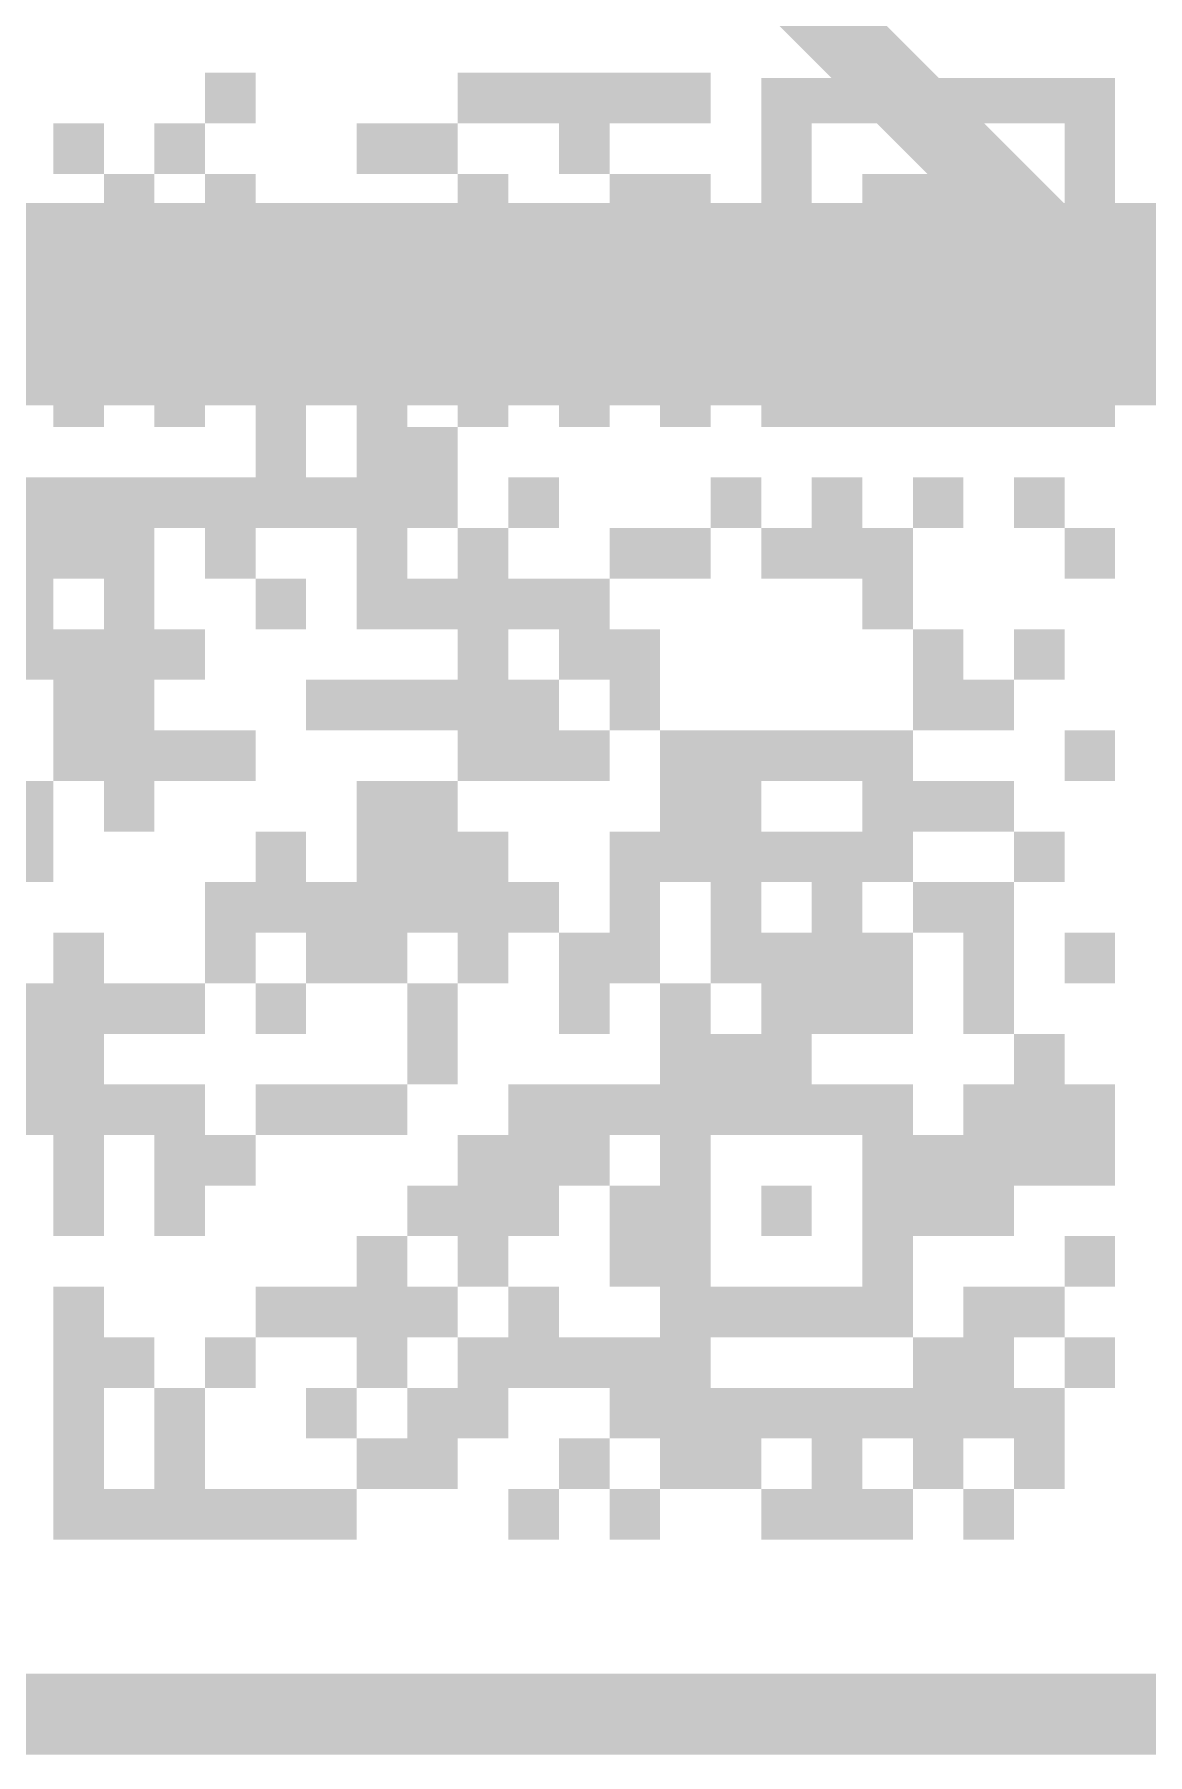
# Model space of a CAD drawing. Extents: x -15 to 99, y 4 to 73.
# Drawn here: x 46.37 to 51.97, y 3.61 to 12.25 of the extents above; entities that cross this region are included whole.
import ezdxf

# ---------------------------------------------------------------- set-up
doc = ezdxf.new("R2010")
doc.units = 0
for name, color, linetype in [('1', 22, 'CONTINUOUS'), ('112', 253, 'CONTINUOUS'), ('16', 175, 'CONTINUOUS'), ('20', 7, 'CONTINUOUS')]:
    doc.layers.add(name, color=color, linetype=linetype)

# ---------------------------------------------------------------- blocks, each defined once
blk = doc.blocks.new('RECT')
blk.add_solid([(-0.5, -0.5), (0.5, -0.5), (-0.5, 0.5), (0.5, 0.5)])

msp = doc.modelspace()

# ---------------------------------------------------------------- linework, layer by layer
at = {"layer": '1'}
for points, const_width in [([(56.2293, 10.8902), (15.5575, 10.8902)], 1.016), ([(5.08, 3.81), (95.25, 3.81)], 0.4064)]:
    msp.add_lwpolyline(points, dxfattribs=dict(at, const_width=const_width))
at = {"layer": '16'}
for points, const_width in [([(48.895, 13.7795), (56.4515, 6.223)], 0.381), ([(5.08, 3.81), (96.52, 3.81)], 0.4064)]:
    msp.add_lwpolyline(points, dxfattribs=dict(at, const_width=const_width))
at = {"layer": '20', "const_width": 0.254}
msp.add_lwpolyline([(5.08, 3.81), (93.98, 3.81)], dxfattribs=at)

# ---------------------------------------------------------------- block references
at = {"layer": '112', "yscale": 0.0254}
for p, xscale in [((47.3583, 12.0396), 0.254), ((47.3583, 12.0142), 0.254), ((49.1363, 12.0396), 1.27), ((49.1363, 12.0142), 1.27), ((50.9143, 12.0142), 1.778), ((47.3583, 11.9888), 0.254), ((47.3583, 11.9634), 0.254), ((47.3583, 11.938), 0.254), ((47.3583, 11.9126), 0.254), ((49.1363, 11.9888), 1.27), ((49.1363, 11.9634), 1.27), ((49.1363, 11.938), 1.27), ((49.1363, 11.9126), 1.27), ((50.9143, 11.9888), 1.778), ((50.9143, 11.9634), 1.778), ((50.9143, 11.938), 1.778), ((50.9143, 11.9126), 1.778), ((47.3583, 11.8872), 0.254), ((47.3583, 11.8618), 0.254), ((47.3583, 11.8364), 0.254), ((49.1363, 11.8872), 1.27), ((49.1363, 11.8618), 1.27), ((49.1363, 11.8364), 1.27), ((50.9143, 11.8872), 1.778), ((50.9143, 11.8618), 1.778), ((50.9143, 11.8364), 1.778), ((46.5963, 11.7856), 0.254), ((46.5963, 11.7602), 0.254), ((47.1043, 11.7856), 0.254), ((47.1043, 11.7602), 0.254), ((47.3583, 11.811), 0.254), ((48.2473, 11.7856), 0.508), ((48.2473, 11.7602), 0.508), ((49.1363, 11.811), 1.27), ((49.1363, 11.7856), 0.254), ((49.1363, 11.7602), 0.254), ((50.9143, 11.811), 1.778), ((50.1523, 11.7856), 0.254), ((50.1523, 11.7602), 0.254), ((51.6763, 11.7856), 0.254), ((51.6763, 11.7602), 0.254), ((46.5963, 11.7348), 0.254), ((46.5963, 11.7094), 0.254), ((46.5963, 11.684), 0.254), ((46.5963, 11.6586), 0.254), ((47.1043, 11.7348), 0.254), ((47.1043, 11.7094), 0.254), ((47.1043, 11.684), 0.254), ((47.1043, 11.6586), 0.254), ((48.2473, 11.7348), 0.508), ((48.2473, 11.7094), 0.508), ((48.2473, 11.684), 0.508), ((48.2473, 11.6586), 0.508), ((49.1363, 11.7348), 0.254), ((49.1363, 11.7094), 0.254), ((49.1363, 11.684), 0.254), ((49.1363, 11.6586), 0.254), ((50.1523, 11.7348), 0.254), ((50.1523, 11.7094), 0.254), ((50.1523, 11.684), 0.254), ((50.1523, 11.6586), 0.254), ((51.6763, 11.7348), 0.254), ((51.6763, 11.7094), 0.254), ((51.6763, 11.684), 0.254), ((51.6763, 11.6586), 0.254), ((46.5963, 11.6332), 0.254), ((46.5963, 11.6078), 0.254), ((46.5963, 11.5824), 0.254), ((47.1043, 11.6332), 0.254), ((47.1043, 11.6078), 0.254), ((47.1043, 11.5824), 0.254), ((48.2473, 11.6332), 0.508), ((48.2473, 11.6078), 0.508), ((48.2473, 11.5824), 0.508), ((49.1363, 11.6332), 0.254), ((49.1363, 11.6078), 0.254), ((49.1363, 11.5824), 0.254), ((50.1523, 11.6332), 0.254), ((50.1523, 11.6078), 0.254), ((50.1523, 11.5824), 0.254), ((51.6763, 11.6332), 0.254), ((51.6763, 11.6078), 0.254), ((51.6763, 11.5824), 0.254), ((46.5963, 11.557), 0.254), ((46.8503, 11.5316), 0.254), ((46.8503, 11.5062), 0.254), ((46.8503, 11.4808), 0.254), ((47.1043, 11.557), 0.254), ((47.3583, 11.5316), 0.254), ((47.3583, 11.5062), 0.254), ((47.3583, 11.4808), 0.254), ((48.2473, 11.557), 0.508), ((48.6283, 11.5316), 0.254), ((48.6283, 11.5062), 0.254), ((48.6283, 11.4808), 0.254), ((49.1363, 11.557), 0.254), ((49.5173, 11.5316), 0.508), ((49.5173, 11.5062), 0.508), ((49.5173, 11.4808), 0.508), ((50.1523, 11.557), 0.254), ((50.1523, 11.5316), 0.254), ((50.1523, 11.5062), 0.254), ((50.1523, 11.4808), 0.254), ((50.9143, 11.5316), 0.762), ((50.9143, 11.5062), 0.762), ((50.9143, 11.4808), 0.762), ((51.6763, 11.557), 0.254), ((51.6763, 11.5316), 0.254), ((51.6763, 11.5062), 0.254), ((51.6763, 11.4808), 0.254), ((46.8503, 11.4554), 0.254), ((46.8503, 11.43), 0.254), ((46.8503, 11.4046), 0.254), ((47.3583, 11.4554), 0.254), ((47.3583, 11.43), 0.254), ((47.3583, 11.4046), 0.254), ((48.6283, 11.4554), 0.254), ((48.6283, 11.43), 0.254), ((48.6283, 11.4046), 0.254), ((49.5173, 11.4554), 0.508), ((49.5173, 11.43), 0.508), ((49.5173, 11.4046), 0.508), ((50.1523, 11.4554), 0.254), ((50.1523, 11.43), 0.254), ((50.1523, 11.4046), 0.254), ((50.9143, 11.4554), 0.762), ((50.9143, 11.43), 0.762), ((50.9143, 11.4046), 0.762), ((51.6763, 11.4554), 0.254), ((51.6763, 11.43), 0.254), ((51.6763, 11.4046), 0.254), ((46.8503, 11.3792), 0.254), ((46.8503, 11.3538), 0.254), ((46.8503, 11.3284), 0.254), ((47.3583, 11.3792), 0.254), ((47.3583, 11.3538), 0.254), ((47.3583, 11.3284), 0.254), ((48.6283, 11.3792), 0.254), ((48.6283, 11.3538), 0.254), ((48.6283, 11.3284), 0.254), ((49.5173, 11.3792), 0.508), ((49.5173, 11.3538), 0.508), ((49.5173, 11.3284), 0.508), ((50.1523, 11.3792), 0.254), ((50.1523, 11.3538), 0.254), ((50.1523, 11.3284), 0.254), ((50.9143, 11.3792), 0.762), ((50.9143, 11.3538), 0.762), ((50.9143, 11.3284), 0.762), ((51.6763, 11.3792), 0.254), ((51.6763, 11.3538), 0.254), ((51.6763, 11.3284), 0.254), ((46.7233, 11.2776), 0.508), ((46.7233, 11.2522), 0.508), ((46.7233, 11.2268), 0.508), ((46.8503, 11.303), 0.254), ((47.3583, 11.303), 0.254), ((47.6123, 11.2776), 0.762), ((47.6123, 11.2522), 0.762), ((47.6123, 11.2268), 0.762), ((48.6283, 11.303), 0.254), ((48.8823, 11.2776), 0.254), ((48.8823, 11.2522), 0.254), ((48.8823, 11.2268), 0.254), ((49.5173, 11.303), 0.508), ((49.6443, 11.2776), 0.254), ((49.6443, 11.2522), 0.254), ((49.6443, 11.2268), 0.254), ((50.1523, 11.303), 0.254), ((50.1523, 11.2776), 0.254), ((50.1523, 11.2522), 0.254), ((50.1523, 11.2268), 0.254), ((50.9143, 11.303), 0.762), ((50.9143, 11.2776), 0.762), ((50.9143, 11.2522), 0.762), ((50.9143, 11.2268), 0.762), ((51.6763, 11.303), 0.254), ((51.6763, 11.2776), 0.254), ((51.6763, 11.2522), 0.254), ((51.6763, 11.2268), 0.254), ((46.7233, 11.2014), 0.508), ((46.7233, 11.176), 0.508), ((46.7233, 11.1506), 0.508), ((47.6123, 11.2014), 0.762), ((47.6123, 11.176), 0.762), ((47.6123, 11.1506), 0.762), ((48.8823, 11.2014), 0.254), ((48.8823, 11.176), 0.254), ((48.8823, 11.1506), 0.254), ((49.6443, 11.2014), 0.254), ((49.6443, 11.176), 0.254), ((49.6443, 11.1506), 0.254), ((50.1523, 11.2014), 0.254), ((50.1523, 11.176), 0.254), ((50.1523, 11.1506), 0.254), ((50.9143, 11.2014), 0.762), ((50.9143, 11.176), 0.762), ((50.9143, 11.1506), 0.762), ((51.6763, 11.2014), 0.254), ((51.6763, 11.176), 0.254), ((51.6763, 11.1506), 0.254), ((46.7233, 11.1252), 0.508), ((46.7233, 11.0998), 0.508), ((46.7233, 11.0744), 0.508), ((46.7233, 11.049), 0.508), ((47.6123, 11.1252), 0.762), ((47.6123, 11.0998), 0.762), ((47.6123, 11.0744), 0.762), ((47.6123, 11.049), 0.762), ((48.8823, 11.1252), 0.254), ((48.8823, 11.0998), 0.254), ((48.8823, 11.0744), 0.254), ((48.8823, 11.049), 0.254), ((49.6443, 11.1252), 0.254), ((49.6443, 11.0998), 0.254), ((49.6443, 11.0744), 0.254), ((49.6443, 11.049), 0.254), ((50.1523, 11.1252), 0.254), ((50.1523, 11.0998), 0.254), ((50.1523, 11.0744), 0.254), ((50.1523, 11.049), 0.254), ((50.9143, 11.1252), 0.762), ((50.9143, 11.0998), 0.762), ((50.9143, 11.0744), 0.762), ((50.9143, 11.049), 0.762), ((51.6763, 11.1252), 0.254), ((51.6763, 11.0998), 0.254), ((51.6763, 11.0744), 0.254), ((51.6763, 11.049), 0.254), ((47.3583, 11.0236), 0.254), ((47.3583, 10.9982), 0.254), ((47.3583, 10.9728), 0.254), ((47.8663, 11.0236), 0.254), ((47.8663, 10.9982), 0.254), ((47.8663, 10.9728), 0.254), ((48.6283, 11.0236), 0.254), ((48.6283, 10.9982), 0.254), ((48.6283, 10.9728), 0.254), ((49.3903, 11.0236), 0.762), ((49.3903, 10.9982), 0.762), ((49.3903, 10.9728), 0.762), ((50.1523, 11.0236), 0.254), ((50.1523, 10.9982), 0.254), ((50.1523, 10.9728), 0.254), ((50.9143, 11.0236), 0.762), ((50.9143, 10.9982), 0.762), ((50.9143, 10.9728), 0.762), ((51.6763, 11.0236), 0.254), ((51.6763, 10.9982), 0.254), ((51.6763, 10.9728), 0.254), ((47.3583, 10.9474), 0.254), ((47.3583, 10.922), 0.254), ((47.3583, 10.8966), 0.254), ((47.8663, 10.9474), 0.254), ((47.8663, 10.922), 0.254), ((47.8663, 10.8966), 0.254), ((48.6283, 10.9474), 0.254), ((48.6283, 10.922), 0.254), ((48.6283, 10.8966), 0.254), ((49.3903, 10.9474), 0.762), ((49.3903, 10.922), 0.762), ((49.3903, 10.8966), 0.762), ((50.1523, 10.9474), 0.254), ((50.1523, 10.922), 0.254), ((50.1523, 10.8966), 0.254), ((50.9143, 10.9474), 0.762), ((50.9143, 10.922), 0.762), ((50.9143, 10.8966), 0.762), ((51.6763, 10.9474), 0.254), ((51.6763, 10.922), 0.254), ((51.6763, 10.8966), 0.254), ((47.3583, 10.8712), 0.254), ((47.3583, 10.8458), 0.254), ((47.3583, 10.8204), 0.254), ((47.3583, 10.795), 0.254), ((47.8663, 10.8712), 0.254), ((47.8663, 10.8458), 0.254), ((47.8663, 10.8204), 0.254), ((47.8663, 10.795), 0.254), ((48.6283, 10.8712), 0.254), ((48.6283, 10.8458), 0.254), ((48.6283, 10.8204), 0.254), ((48.6283, 10.795), 0.254), ((49.3903, 10.8712), 0.762), ((49.3903, 10.8458), 0.762), ((49.3903, 10.8204), 0.762), ((49.3903, 10.795), 0.762), ((50.1523, 10.8712), 0.254), ((50.1523, 10.8458), 0.254), ((50.1523, 10.8204), 0.254), ((50.1523, 10.795), 0.254), ((50.9143, 10.8712), 0.762), ((50.9143, 10.8458), 0.762), ((50.9143, 10.8204), 0.762), ((50.9143, 10.795), 0.762), ((51.6763, 10.8712), 0.254), ((51.6763, 10.8458), 0.254), ((51.6763, 10.8204), 0.254), ((51.6763, 10.795), 0.254), ((46.5963, 10.7696), 0.254), ((46.5963, 10.7442), 0.254), ((46.5963, 10.7188), 0.254), ((47.1043, 10.7696), 0.254), ((47.1043, 10.7442), 0.254), ((47.1043, 10.7188), 0.254), ((48.3743, 10.7696), 0.762), ((48.3743, 10.7442), 0.762), ((48.3743, 10.7188), 0.762), ((49.6443, 10.7696), 0.254), ((49.6443, 10.7442), 0.254), ((49.6443, 10.7188), 0.254), ((50.1523, 10.7696), 0.254), ((50.1523, 10.7442), 0.254), ((50.1523, 10.7188), 0.254), ((51.6763, 10.7696), 0.254), ((51.6763, 10.7442), 0.254), ((51.6763, 10.7188), 0.254), ((46.5963, 10.6934), 0.254), ((46.5963, 10.668), 0.254), ((46.5963, 10.6426), 0.254), ((46.5963, 10.6172), 0.254), ((47.1043, 10.6934), 0.254), ((47.1043, 10.668), 0.254), ((47.1043, 10.6426), 0.254), ((47.1043, 10.6172), 0.254), ((48.3743, 10.6934), 0.762), ((48.3743, 10.668), 0.762), ((48.3743, 10.6426), 0.762), ((48.3743, 10.6172), 0.762), ((49.6443, 10.6934), 0.254), ((49.6443, 10.668), 0.254), ((49.6443, 10.6426), 0.254), ((49.6443, 10.6172), 0.254), ((50.1523, 10.6934), 0.254), ((50.1523, 10.668), 0.254), ((50.1523, 10.6426), 0.254), ((50.1523, 10.6172), 0.254), ((51.6763, 10.6934), 0.254), ((51.6763, 10.668), 0.254), ((51.6763, 10.6426), 0.254), ((51.6763, 10.6172), 0.254), ((46.5963, 10.5918), 0.254), ((46.5963, 10.5664), 0.254), ((46.5963, 10.541), 0.254), ((47.1043, 10.5918), 0.254), ((47.1043, 10.5664), 0.254), ((47.1043, 10.541), 0.254), ((48.3743, 10.5918), 0.762), ((48.3743, 10.5664), 0.762), ((48.3743, 10.541), 0.762), ((49.6443, 10.5918), 0.254), ((49.6443, 10.5664), 0.254), ((49.6443, 10.541), 0.254), ((50.5587, 10.541), 1.778), ((50.1523, 10.5918), 0.254), ((50.1523, 10.5664), 0.254), ((50.1523, 10.541), 0.254), ((51.6763, 10.5918), 0.254), ((51.6763, 10.5664), 0.254), ((51.6763, 10.541), 0.254), ((46.5963, 10.5156), 0.254), ((46.5963, 10.4902), 0.254), ((46.5963, 10.4648), 0.254), ((47.1043, 10.5156), 0.254), ((47.1043, 10.4902), 0.254), ((47.1043, 10.4648), 0.254), ((47.6123, 10.5156), 0.254), ((47.6123, 10.4902), 0.254), ((47.6123, 10.4648), 0.254), ((48.1203, 10.5156), 0.254), ((48.1203, 10.4902), 0.254), ((48.1203, 10.4648), 0.254), ((48.6283, 10.5156), 0.254), ((48.6283, 10.4902), 0.254), ((48.6283, 10.4648), 0.254), ((49.1363, 10.5156), 0.254), ((49.1363, 10.4902), 0.254), ((49.1363, 10.4648), 0.254), ((49.6443, 10.5156), 0.254), ((49.6443, 10.4902), 0.254), ((49.6443, 10.4648), 0.254), ((50.9143, 10.5156), 1.778), ((50.9143, 10.4902), 1.778), ((50.9143, 10.4648), 1.778), ((46.5963, 10.4394), 0.254), ((46.5963, 10.414), 0.254), ((46.5963, 10.3886), 0.254), ((46.5963, 10.3632), 0.254), ((47.1043, 10.4394), 0.254), ((47.1043, 10.414), 0.254), ((47.1043, 10.3886), 0.254), ((47.1043, 10.3632), 0.254), ((47.6123, 10.4394), 0.254), ((47.6123, 10.414), 0.254), ((47.6123, 10.3886), 0.254), ((47.6123, 10.3632), 0.254), ((48.1203, 10.4394), 0.254), ((48.1203, 10.414), 0.254), ((48.1203, 10.3886), 0.254), ((48.1203, 10.3632), 0.254), ((48.6283, 10.4394), 0.254), ((48.6283, 10.414), 0.254), ((48.6283, 10.3886), 0.254), ((48.6283, 10.3632), 0.254), ((49.1363, 10.4394), 0.254), ((49.1363, 10.414), 0.254), ((49.1363, 10.3886), 0.254), ((49.1363, 10.3632), 0.254), ((49.6443, 10.4394), 0.254), ((49.6443, 10.414), 0.254), ((49.6443, 10.3886), 0.254), ((49.6443, 10.3632), 0.254), ((50.9143, 10.4394), 1.778), ((50.9143, 10.414), 1.778), ((50.9143, 10.3886), 1.778), ((50.9143, 10.3632), 1.778), ((46.5963, 10.3378), 0.254), ((46.5963, 10.3124), 0.254), ((46.5963, 10.287), 0.254), ((47.1043, 10.3378), 0.254), ((47.1043, 10.3124), 0.254), ((47.1043, 10.287), 0.254), ((47.6123, 10.3378), 0.254), ((47.6123, 10.3124), 0.254), ((47.6123, 10.287), 0.254), ((48.1203, 10.3378), 0.254), ((48.1203, 10.3124), 0.254), ((48.1203, 10.287), 0.254), ((48.6283, 10.3378), 0.254), ((48.6283, 10.3124), 0.254), ((48.6283, 10.287), 0.254), ((49.1363, 10.3378), 0.254), ((49.1363, 10.3124), 0.254), ((49.1363, 10.287), 0.254), ((49.6443, 10.3378), 0.254), ((49.6443, 10.3124), 0.254), ((49.6443, 10.287), 0.254), ((50.9143, 10.3378), 1.778), ((50.9143, 10.3124), 1.778), ((50.9143, 10.287), 1.778), ((47.6123, 10.2616), 0.254), ((47.6123, 10.2362), 0.254), ((47.6123, 10.2108), 0.254), ((47.6123, 10.1854), 0.254), ((48.2473, 10.2616), 0.508), ((48.2473, 10.2362), 0.508), ((48.2473, 10.2108), 0.508), ((48.2473, 10.1854), 0.508), ((47.6123, 10.16), 0.254), ((47.6123, 10.1346), 0.254), ((47.6123, 10.1092), 0.254), ((48.2473, 10.16), 0.508), ((48.2473, 10.1346), 0.508), ((48.2473, 10.1092), 0.508), ((47.6123, 10.0838), 0.254), ((47.6123, 10.0584), 0.254), ((47.6123, 10.033), 0.254), ((48.2473, 10.0838), 0.508), ((48.2473, 10.0584), 0.508), ((48.2473, 10.033), 0.508), ((47.2313, 10.0076), 2.54), ((47.2313, 9.9822), 2.54), ((47.2313, 9.9568), 2.54), ((47.2313, 9.9314), 2.54), ((48.8823, 10.0076), 0.254), ((48.8823, 9.9822), 0.254), ((48.8823, 9.9568), 0.254), ((48.8823, 9.9314), 0.254), ((49.8983, 10.0076), 0.254), ((49.8983, 9.9822), 0.254), ((49.8983, 9.9568), 0.254), ((49.8983, 9.9314), 0.254), ((50.4063, 10.0076), 0.254), ((50.4063, 9.9822), 0.254), ((50.4063, 9.9568), 0.254), ((50.4063, 9.9314), 0.254), ((50.9143, 10.0076), 0.254), ((50.9143, 9.9822), 0.254), ((50.9143, 9.9568), 0.254), ((50.9143, 9.9314), 0.254), ((51.4223, 10.0076), 0.254), ((51.4223, 9.9822), 0.254), ((51.4223, 9.9568), 0.254), ((51.4223, 9.9314), 0.254), ((47.2313, 9.906), 2.54), ((47.2313, 9.8806), 2.54), ((47.2313, 9.8552), 2.54), ((48.8823, 9.906), 0.254), ((48.8823, 9.8806), 0.254), ((48.8823, 9.8552), 0.254), ((49.8983, 9.906), 0.254), ((49.8983, 9.8806), 0.254), ((49.8983, 9.8552), 0.254), ((50.4063, 9.906), 0.254), ((50.4063, 9.8806), 0.254), ((50.4063, 9.8552), 0.254), ((50.9143, 9.906), 0.254), ((50.9143, 9.8806), 0.254), ((50.9143, 9.8552), 0.254), ((51.4223, 9.906), 0.254), ((51.4223, 9.8806), 0.254), ((51.4223, 9.8552), 0.254), ((47.2313, 9.8298), 2.54), ((47.2313, 9.8044), 2.54), ((47.2313, 9.779), 2.54), ((46.5963, 9.7536), 0.762), ((47.3583, 9.7536), 0.254), ((48.1203, 9.7536), 0.254), ((48.6283, 9.7536), 0.254), ((48.8823, 9.8298), 0.254), ((48.8823, 9.8044), 0.254), ((48.8823, 9.779), 0.254), ((49.5173, 9.7536), 0.508), ((49.8983, 9.8298), 0.254), ((49.8983, 9.8044), 0.254), ((49.8983, 9.779), 0.254), ((50.4063, 9.7536), 0.762), ((50.4063, 9.8298), 0.254), ((50.4063, 9.8044), 0.254), ((50.4063, 9.779), 0.254), ((50.9143, 9.8298), 0.254), ((50.9143, 9.8044), 0.254), ((50.9143, 9.779), 0.254), ((51.4223, 9.8298), 0.254), ((51.4223, 9.8044), 0.254), ((51.4223, 9.779), 0.254), ((51.6763, 9.7536), 0.254), ((46.5963, 9.7282), 0.762), ((46.5963, 9.7028), 0.762), ((46.5963, 9.6774), 0.762), ((47.3583, 9.7282), 0.254), ((47.3583, 9.7028), 0.254), ((47.3583, 9.6774), 0.254), ((48.1203, 9.7282), 0.254), ((48.1203, 9.7028), 0.254), ((48.1203, 9.6774), 0.254), ((48.6283, 9.7282), 0.254), ((48.6283, 9.7028), 0.254), ((48.6283, 9.6774), 0.254), ((49.5173, 9.7282), 0.508), ((49.5173, 9.7028), 0.508), ((49.5173, 9.6774), 0.508), ((50.4063, 9.7282), 0.762), ((50.4063, 9.7028), 0.762), ((50.4063, 9.6774), 0.762), ((51.6763, 9.7282), 0.254), ((51.6763, 9.7028), 0.254), ((51.6763, 9.6774), 0.254), ((46.5963, 9.652), 0.762), ((46.5963, 9.6266), 0.762), ((46.5963, 9.6012), 0.762), ((47.3583, 9.652), 0.254), ((47.3583, 9.6266), 0.254), ((47.3583, 9.6012), 0.254), ((48.1203, 9.652), 0.254), ((48.1203, 9.6266), 0.254), ((48.1203, 9.6012), 0.254), ((48.6283, 9.652), 0.254), ((48.6283, 9.6266), 0.254), ((48.6283, 9.6012), 0.254), ((49.5173, 9.652), 0.508), ((49.5173, 9.6266), 0.508), ((49.5173, 9.6012), 0.508), ((50.4063, 9.652), 0.762), ((50.4063, 9.6266), 0.762), ((50.4063, 9.6012), 0.762), ((51.6763, 9.652), 0.254), ((51.6763, 9.6266), 0.254), ((51.6763, 9.6012), 0.254), ((46.0883, 9.4996), 0.762), ((46.5963, 9.5758), 0.762), ((46.5963, 9.5504), 0.762), ((46.5963, 9.525), 0.762), ((46.8503, 9.4996), 0.254), ((47.3583, 9.5758), 0.254), ((47.3583, 9.5504), 0.254), ((47.3583, 9.525), 0.254), ((47.6123, 9.4996), 0.254), ((48.1203, 9.5758), 0.254), ((48.1203, 9.5504), 0.254), ((48.1203, 9.525), 0.254), ((48.6283, 9.4996), 1.27), ((48.6283, 9.5758), 0.254), ((48.6283, 9.5504), 0.254), ((48.6283, 9.525), 0.254), ((49.5173, 9.5758), 0.508), ((49.5173, 9.5504), 0.508), ((49.5173, 9.525), 0.508), ((50.4063, 9.5758), 0.762), ((50.4063, 9.5504), 0.762), ((50.4063, 9.525), 0.762), ((50.6603, 9.4996), 0.254), ((51.6763, 9.5758), 0.254), ((51.6763, 9.5504), 0.254), ((51.6763, 9.525), 0.254), ((46.0883, 9.4742), 0.762), ((46.0883, 9.4488), 0.762), ((46.0883, 9.4234), 0.762), ((46.8503, 9.4742), 0.254), ((46.8503, 9.4488), 0.254), ((46.8503, 9.4234), 0.254), ((47.6123, 9.4742), 0.254), ((47.6123, 9.4488), 0.254), ((47.6123, 9.4234), 0.254), ((48.6283, 9.4742), 1.27), ((48.6283, 9.4488), 1.27), ((48.6283, 9.4234), 1.27), ((50.6603, 9.4742), 0.254), ((50.6603, 9.4488), 0.254), ((50.6603, 9.4234), 0.254), ((46.0883, 9.398), 0.762), ((46.0883, 9.3726), 0.762), ((46.0883, 9.3472), 0.762), ((46.0883, 9.3218), 0.762), ((46.8503, 9.398), 0.254), ((46.8503, 9.3726), 0.254), ((46.8503, 9.3472), 0.254), ((46.8503, 9.3218), 0.254), ((47.6123, 9.398), 0.254), ((47.6123, 9.3726), 0.254), ((47.6123, 9.3472), 0.254), ((47.6123, 9.3218), 0.254), ((48.6283, 9.398), 1.27), ((48.6283, 9.3726), 1.27), ((48.6283, 9.3472), 1.27), ((48.6283, 9.3218), 1.27), ((50.6603, 9.398), 0.254), ((50.6603, 9.3726), 0.254), ((50.6603, 9.3472), 0.254), ((50.6603, 9.3218), 0.254), ((46.0883, 9.2964), 0.762), ((46.0883, 9.271), 0.762), ((46.7233, 9.2456), 1.016), ((46.8503, 9.2964), 0.254), ((46.8503, 9.271), 0.254), ((47.6123, 9.2964), 0.254), ((47.6123, 9.271), 0.254), ((48.6283, 9.2964), 1.27), ((48.6283, 9.271), 1.27), ((48.6283, 9.2456), 0.254), ((49.2633, 9.2456), 0.508), ((50.6603, 9.2964), 0.254), ((50.6603, 9.271), 0.254), ((50.9143, 9.2456), 0.254), ((51.4223, 9.2456), 0.254), ((46.7233, 9.2202), 1.016), ((46.7233, 9.1948), 1.016), ((46.7233, 9.1694), 1.016), ((48.6283, 9.2202), 0.254), ((48.6283, 9.1948), 0.254), ((48.6283, 9.1694), 0.254), ((49.2633, 9.2202), 0.508), ((49.2633, 9.1948), 0.508), ((49.2633, 9.1694), 0.508), ((50.9143, 9.2202), 0.254), ((50.9143, 9.1948), 0.254), ((50.9143, 9.1694), 0.254), ((51.4223, 9.2202), 0.254), ((51.4223, 9.1948), 0.254), ((51.4223, 9.1694), 0.254), ((46.7233, 9.144), 1.016), ((46.7233, 9.1186), 1.016), ((46.7233, 9.0932), 1.016), ((46.7233, 9.0678), 1.016), ((48.6283, 9.144), 0.254), ((48.6283, 9.1186), 0.254), ((48.6283, 9.0932), 0.254), ((48.6283, 9.0678), 0.254), ((49.2633, 9.144), 0.508), ((49.2633, 9.1186), 0.508), ((49.2633, 9.0932), 0.508), ((49.2633, 9.0678), 0.508), ((50.9143, 9.144), 0.254), ((50.9143, 9.1186), 0.254), ((50.9143, 9.0932), 0.254), ((50.9143, 9.0678), 0.254), ((51.4223, 9.144), 0.254), ((51.4223, 9.1186), 0.254), ((51.4223, 9.0932), 0.254), ((51.4223, 9.0678), 0.254), ((46.7233, 9.0424), 1.016), ((46.7233, 9.017), 1.016), ((46.7233, 8.9916), 0.508), ((48.3743, 8.9916), 1.27), ((48.6283, 9.0424), 0.254), ((48.6283, 9.017), 0.254), ((49.2633, 9.0424), 0.508), ((49.2633, 9.017), 0.508), ((49.3903, 8.9916), 0.254), ((50.9143, 9.0424), 0.254), ((50.9143, 9.017), 0.254), ((51.0413, 8.9916), 0.508), ((51.4223, 9.0424), 0.254), ((51.4223, 9.017), 0.254), ((46.7233, 8.9662), 0.508), ((46.7233, 8.9408), 0.508), ((46.7233, 8.9154), 0.508), ((46.7233, 8.89), 0.508), ((48.3743, 8.9662), 1.27), ((48.3743, 8.9408), 1.27), ((48.3743, 8.9154), 1.27), ((48.3743, 8.89), 1.27), ((49.3903, 8.9662), 0.254), ((49.3903, 8.9408), 0.254), ((49.3903, 8.9154), 0.254), ((49.3903, 8.89), 0.254), ((51.0413, 8.9662), 0.508), ((51.0413, 8.9408), 0.508), ((51.0413, 8.9154), 0.508), ((51.0413, 8.89), 0.508), ((46.7233, 8.8646), 0.508), ((46.7233, 8.8392), 0.508), ((46.7233, 8.8138), 0.508), ((48.3743, 8.8646), 1.27), ((48.3743, 8.8392), 1.27), ((48.3743, 8.8138), 1.27), ((49.3903, 8.8646), 0.254), ((49.3903, 8.8392), 0.254), ((49.3903, 8.8138), 0.254), ((51.0413, 8.8646), 0.508), ((51.0413, 8.8392), 0.508), ((51.0413, 8.8138), 0.508), ((46.7233, 8.7884), 0.508), ((46.7233, 8.763), 0.508), ((46.9773, 8.7376), 1.016), ((46.9773, 8.7122), 1.016), ((48.3743, 8.7884), 1.27), ((48.3743, 8.763), 1.27), ((48.8823, 8.7376), 0.762), ((48.8823, 8.7122), 0.762), ((49.3903, 8.7884), 0.254), ((49.3903, 8.763), 0.254), ((50.1523, 8.7376), 1.27), ((50.1523, 8.7122), 1.27), ((51.0413, 8.7884), 0.508), ((51.0413, 8.763), 0.508), ((51.6763, 8.7376), 0.254), ((51.6763, 8.7122), 0.254), ((46.9773, 8.6868), 1.016), ((46.9773, 8.6614), 1.016), ((46.9773, 8.636), 1.016), ((48.8823, 8.6868), 0.762), ((48.8823, 8.6614), 0.762), ((48.8823, 8.636), 0.762), ((50.1523, 8.6868), 1.27), ((50.1523, 8.6614), 1.27), ((50.1523, 8.636), 1.27), ((51.6763, 8.6868), 0.254), ((51.6763, 8.6614), 0.254), ((51.6763, 8.636), 0.254), ((46.9773, 8.6106), 1.016), ((46.9773, 8.5852), 1.016), ((46.9773, 8.5598), 1.016), ((48.8823, 8.6106), 0.762), ((48.8823, 8.5852), 0.762), ((48.8823, 8.5598), 0.762), ((50.1523, 8.6106), 1.27), ((50.1523, 8.5852), 1.27), ((50.1523, 8.5598), 1.27), ((51.6763, 8.6106), 0.254), ((51.6763, 8.5852), 0.254), ((51.6763, 8.5598), 0.254), ((46.0883, 8.4836), 0.762), ((46.0883, 8.4582), 0.762), ((46.9773, 8.5344), 1.016), ((46.9773, 8.509), 1.016), ((46.8503, 8.4836), 0.254), ((46.8503, 8.4582), 0.254), ((48.2473, 8.4836), 0.508), ((48.2473, 8.4582), 0.508), ((48.8823, 8.5344), 0.762), ((48.8823, 8.509), 0.762), ((50.1523, 8.5344), 1.27), ((50.1523, 8.509), 1.27), ((49.7713, 8.4836), 0.508), ((49.7713, 8.4582), 0.508), ((50.9143, 8.4836), 0.762), ((50.9143, 8.4582), 0.762), ((51.6763, 8.5344), 0.254), ((51.6763, 8.509), 0.254), ((46.0883, 8.4328), 0.762), ((46.0883, 8.4074), 0.762), ((46.0883, 8.382), 0.762), ((46.8503, 8.4328), 0.254), ((46.8503, 8.4074), 0.254), ((46.8503, 8.382), 0.254), ((48.2473, 8.4328), 0.508), ((48.2473, 8.4074), 0.508), ((48.2473, 8.382), 0.508), ((49.7713, 8.4328), 0.508), ((49.7713, 8.4074), 0.508), ((49.7713, 8.382), 0.508), ((50.9143, 8.4328), 0.762), ((50.9143, 8.4074), 0.762), ((50.9143, 8.382), 0.762), ((46.0883, 8.3566), 0.762), ((46.0883, 8.3312), 0.762), ((46.0883, 8.3058), 0.762), ((46.0883, 8.2804), 0.762), ((46.8503, 8.3566), 0.254), ((46.8503, 8.3312), 0.254), ((46.8503, 8.3058), 0.254), ((46.8503, 8.2804), 0.254), ((48.2473, 8.3566), 0.508), ((48.2473, 8.3312), 0.508), ((48.2473, 8.3058), 0.508), ((48.2473, 8.2804), 0.508), ((49.7713, 8.3566), 0.508), ((49.7713, 8.3312), 0.508), ((49.7713, 8.3058), 0.508), ((49.7713, 8.2804), 0.508), ((50.9143, 8.3566), 0.762), ((50.9143, 8.3312), 0.762), ((50.9143, 8.3058), 0.762), ((50.9143, 8.2804), 0.762), ((46.0883, 8.255), 0.762), ((46.3423, 8.2296), 0.254), ((46.3423, 8.2042), 0.254), ((46.8503, 8.255), 0.254), ((47.6123, 8.2296), 0.254), ((47.6123, 8.2042), 0.254), ((48.2473, 8.255), 0.508), ((48.3743, 8.2296), 0.762), ((48.3743, 8.2042), 0.762), ((50.0253, 8.2296), 1.524), ((50.0253, 8.2042), 1.524), ((49.7713, 8.255), 0.508), ((50.9143, 8.255), 0.762), ((51.4223, 8.2296), 0.254), ((51.4223, 8.2042), 0.254), ((46.3423, 8.1788), 0.254), ((46.3423, 8.1534), 0.254), ((46.3423, 8.128), 0.254), ((47.6123, 8.1788), 0.254), ((47.6123, 8.1534), 0.254), ((47.6123, 8.128), 0.254), ((48.3743, 8.1788), 0.762), ((48.3743, 8.1534), 0.762), ((48.3743, 8.128), 0.762), ((50.0253, 8.1788), 1.524), ((50.0253, 8.1534), 1.524), ((50.0253, 8.128), 1.524), ((51.4223, 8.1788), 0.254), ((51.4223, 8.1534), 0.254), ((51.4223, 8.128), 0.254), ((46.3423, 8.1026), 0.254), ((46.3423, 8.0772), 0.254), ((46.3423, 8.0518), 0.254), ((46.3423, 8.0264), 0.254), ((47.6123, 8.1026), 0.254), ((47.6123, 8.0772), 0.254), ((47.6123, 8.0518), 0.254), ((47.6123, 8.0264), 0.254), ((48.3743, 8.1026), 0.762), ((48.3743, 8.0772), 0.762), ((48.3743, 8.0518), 0.762), ((48.3743, 8.0264), 0.762), ((50.0253, 8.1026), 1.524), ((50.0253, 8.0772), 1.524), ((50.0253, 8.0518), 1.524), ((50.0253, 8.0264), 1.524), ((51.4223, 8.1026), 0.254), ((51.4223, 8.0772), 0.254), ((51.4223, 8.0518), 0.254), ((51.4223, 8.0264), 0.254), ((46.3423, 8.001), 0.254), ((48.1203, 7.9756), 1.778), ((48.1203, 7.9502), 1.778), ((47.6123, 8.001), 0.254), ((48.3743, 8.001), 0.762), ((50.0253, 8.001), 1.524), ((49.3903, 7.9756), 0.254), ((49.3903, 7.9502), 0.254), ((49.8983, 7.9756), 0.254), ((49.8983, 7.9502), 0.254), ((50.4063, 7.9756), 0.254), ((50.4063, 7.9502), 0.254), ((51.0413, 7.9756), 0.508), ((51.0413, 7.9502), 0.508), ((51.4223, 8.001), 0.254), ((48.1203, 7.9248), 1.778), ((48.1203, 7.8994), 1.778), ((48.1203, 7.874), 1.778), ((48.1203, 7.8486), 1.778), ((49.3903, 7.9248), 0.254), ((49.3903, 7.8994), 0.254), ((49.3903, 7.874), 0.254), ((49.3903, 7.8486), 0.254), ((49.8983, 7.9248), 0.254), ((49.8983, 7.8994), 0.254), ((49.8983, 7.874), 0.254), ((49.8983, 7.8486), 0.254), ((50.4063, 7.9248), 0.254), ((50.4063, 7.8994), 0.254), ((50.4063, 7.874), 0.254), ((50.4063, 7.8486), 0.254), ((51.0413, 7.9248), 0.508), ((51.0413, 7.8994), 0.508), ((51.0413, 7.874), 0.508), ((51.0413, 7.8486), 0.508), ((48.1203, 7.8232), 1.778), ((48.1203, 7.7978), 1.778), ((48.1203, 7.7724), 1.778), ((49.3903, 7.8232), 0.254), ((49.3903, 7.7978), 0.254), ((49.3903, 7.7724), 0.254), ((49.8983, 7.8232), 0.254), ((49.8983, 7.7978), 0.254), ((49.8983, 7.7724), 0.254), ((50.4063, 7.8232), 0.254), ((50.4063, 7.7978), 0.254), ((50.4063, 7.7724), 0.254), ((51.0413, 7.8232), 0.508), ((51.0413, 7.7978), 0.508), ((51.0413, 7.7724), 0.508), ((46.5963, 7.7216), 0.254), ((46.5963, 7.6962), 0.254), ((48.1203, 7.747), 1.778), ((47.3583, 7.7216), 0.254), ((47.3583, 7.6962), 0.254), ((47.9933, 7.7216), 0.508), ((47.9933, 7.6962), 0.508), ((48.6283, 7.7216), 0.254), ((48.6283, 7.6962), 0.254), ((49.2633, 7.7216), 0.508), ((49.2633, 7.6962), 0.508), ((49.3903, 7.747), 0.254), ((49.8983, 7.747), 0.254), ((50.2793, 7.7216), 1.016), ((50.2793, 7.6962), 1.016), ((50.4063, 7.747), 0.254), ((51.0413, 7.747), 0.508), ((51.1683, 7.7216), 0.254), ((51.1683, 7.6962), 0.254), ((51.6763, 7.7216), 0.254), ((51.6763, 7.6962), 0.254), ((46.5963, 7.6708), 0.254), ((46.5963, 7.6454), 0.254), ((46.5963, 7.62), 0.254), ((46.5963, 7.5946), 0.254), ((47.3583, 7.6708), 0.254), ((47.3583, 7.6454), 0.254), ((47.3583, 7.62), 0.254), ((47.3583, 7.5946), 0.254), ((47.9933, 7.6708), 0.508), ((47.9933, 7.6454), 0.508), ((47.9933, 7.62), 0.508), ((47.9933, 7.5946), 0.508), ((48.6283, 7.6708), 0.254), ((48.6283, 7.6454), 0.254), ((48.6283, 7.62), 0.254), ((48.6283, 7.5946), 0.254), ((49.2633, 7.6708), 0.508), ((49.2633, 7.6454), 0.508), ((49.2633, 7.62), 0.508), ((49.2633, 7.5946), 0.508), ((50.2793, 7.6708), 1.016), ((50.2793, 7.6454), 1.016), ((50.2793, 7.62), 1.016), ((50.2793, 7.5946), 1.016), ((51.1683, 7.6708), 0.254), ((51.1683, 7.6454), 0.254), ((51.1683, 7.62), 0.254), ((51.1683, 7.5946), 0.254), ((51.6763, 7.6708), 0.254), ((51.6763, 7.6454), 0.254), ((51.6763, 7.62), 0.254), ((51.6763, 7.5946), 0.254), ((46.5963, 7.5692), 0.254), ((46.5963, 7.5438), 0.254), ((46.5963, 7.5184), 0.254), ((47.3583, 7.5692), 0.254), ((47.3583, 7.5438), 0.254), ((47.3583, 7.5184), 0.254), ((47.9933, 7.5692), 0.508), ((47.9933, 7.5438), 0.508), ((47.9933, 7.5184), 0.508), ((48.6283, 7.5692), 0.254), ((48.6283, 7.5438), 0.254), ((48.6283, 7.5184), 0.254), ((49.2633, 7.5692), 0.508), ((49.2633, 7.5438), 0.508), ((49.2633, 7.5184), 0.508), ((50.2793, 7.5692), 1.016), ((50.2793, 7.5438), 1.016), ((50.2793, 7.5184), 1.016), ((51.1683, 7.5692), 0.254), ((51.1683, 7.5438), 0.254), ((51.1683, 7.5184), 0.254), ((51.6763, 7.5692), 0.254), ((51.6763, 7.5438), 0.254), ((51.6763, 7.5184), 0.254), ((46.3423, 7.4676), 1.778), ((46.3423, 7.4422), 1.778), ((46.3423, 7.4168), 1.778), ((46.5963, 7.493), 0.254), ((47.3583, 7.493), 0.254), ((47.6123, 7.4676), 0.254), ((47.6123, 7.4422), 0.254), ((47.6123, 7.4168), 0.254), ((47.9933, 7.493), 0.508), ((48.3743, 7.4676), 0.254), ((48.3743, 7.4422), 0.254), ((48.3743, 7.4168), 0.254), ((48.6283, 7.493), 0.254), ((49.2633, 7.493), 0.508), ((49.1363, 7.4676), 0.254), ((49.1363, 7.4422), 0.254), ((49.1363, 7.4168), 0.254), ((49.6443, 7.4676), 0.254), ((49.6443, 7.4422), 0.254), ((49.6443, 7.4168), 0.254), ((50.2793, 7.493), 1.016), ((50.4063, 7.4676), 0.762), ((50.4063, 7.4422), 0.762), ((50.4063, 7.4168), 0.762), ((51.1683, 7.493), 0.254), ((51.1683, 7.4676), 0.254), ((51.1683, 7.4422), 0.254), ((51.1683, 7.4168), 0.254), ((51.6763, 7.493), 0.254), ((46.3423, 7.3914), 1.778), ((46.3423, 7.366), 1.778), ((46.3423, 7.3406), 1.778), ((47.6123, 7.3914), 0.254), ((47.6123, 7.366), 0.254), ((47.6123, 7.3406), 0.254), ((48.3743, 7.3914), 0.254), ((48.3743, 7.366), 0.254), ((48.3743, 7.3406), 0.254), ((49.1363, 7.3914), 0.254), ((49.1363, 7.366), 0.254), ((49.1363, 7.3406), 0.254), ((49.6443, 7.3914), 0.254), ((49.6443, 7.366), 0.254), ((49.6443, 7.3406), 0.254), ((50.4063, 7.3914), 0.762), ((50.4063, 7.366), 0.762), ((50.4063, 7.3406), 0.762), ((51.1683, 7.3914), 0.254), ((51.1683, 7.366), 0.254), ((51.1683, 7.3406), 0.254), ((46.3423, 7.3152), 1.778), ((46.3423, 7.2898), 1.778), ((46.3423, 7.2644), 1.778), ((47.6123, 7.3152), 0.254), ((47.6123, 7.2898), 0.254), ((47.6123, 7.2644), 0.254), ((48.3743, 7.3152), 0.254), ((48.3743, 7.2898), 0.254), ((48.3743, 7.2644), 0.254), ((49.1363, 7.3152), 0.254), ((49.1363, 7.2898), 0.254), ((49.1363, 7.2644), 0.254), ((49.6443, 7.3152), 0.254), ((49.6443, 7.2898), 0.254), ((49.6443, 7.2644), 0.254), ((50.4063, 7.3152), 0.762), ((50.4063, 7.2898), 0.762), ((50.4063, 7.2644), 0.762), ((51.1683, 7.3152), 0.254), ((51.1683, 7.2898), 0.254), ((51.1683, 7.2644), 0.254), ((46.3423, 7.239), 1.778), ((46.4693, 7.2136), 0.508), ((46.4693, 7.1882), 0.508), ((46.4693, 7.1628), 0.508), ((47.6123, 7.239), 0.254), ((48.3743, 7.239), 0.254), ((48.3743, 7.2136), 0.254), ((48.3743, 7.1882), 0.254), ((48.3743, 7.1628), 0.254), ((49.1363, 7.239), 0.254), ((49.6443, 7.239), 0.254), ((49.8983, 7.2136), 0.762), ((49.8983, 7.1882), 0.762), ((49.8983, 7.1628), 0.762), ((50.4063, 7.239), 0.762), ((51.1683, 7.239), 0.254), ((51.4223, 7.2136), 0.254), ((51.4223, 7.1882), 0.254), ((51.4223, 7.1628), 0.254), ((46.4693, 7.1374), 0.508), ((46.4693, 7.112), 0.508), ((46.4693, 7.0866), 0.508), ((48.3743, 7.1374), 0.254), ((48.3743, 7.112), 0.254), ((48.3743, 7.0866), 0.254), ((49.8983, 7.1374), 0.762), ((49.8983, 7.112), 0.762), ((49.8983, 7.0866), 0.762), ((51.4223, 7.1374), 0.254), ((51.4223, 7.112), 0.254), ((51.4223, 7.0866), 0.254), ((46.4693, 7.0612), 0.508), ((46.4693, 7.0358), 0.508), ((46.4693, 7.0104), 0.508), ((46.4693, 6.985), 0.508), ((48.3743, 7.0612), 0.254), ((48.3743, 7.0358), 0.254), ((48.3743, 7.0104), 0.254), ((48.3743, 6.985), 0.254), ((49.8983, 7.0612), 0.762), ((49.8983, 7.0358), 0.762), ((49.8983, 7.0104), 0.762), ((49.8983, 6.985), 0.762), ((51.4223, 7.0612), 0.254), ((51.4223, 7.0358), 0.254), ((51.4223, 7.0104), 0.254), ((51.4223, 6.985), 0.254), ((46.4693, 6.9596), 1.524), ((46.4693, 6.9342), 1.524), ((46.4693, 6.9088), 1.524), ((47.8663, 6.9596), 0.762), ((47.8663, 6.9342), 0.762), ((47.8663, 6.9088), 0.762), ((49.7713, 6.9596), 2.032), ((49.7713, 6.9342), 2.032), ((49.7713, 6.9088), 2.032), ((51.4223, 6.9596), 0.762), ((51.4223, 6.9342), 0.762), ((51.4223, 6.9088), 0.762), ((46.4693, 6.8834), 1.524), ((46.4693, 6.858), 1.524), ((46.4693, 6.8326), 1.524), ((47.8663, 6.8834), 0.762), ((47.8663, 6.858), 0.762), ((47.8663, 6.8326), 0.762), ((49.7713, 6.8834), 2.032), ((49.7713, 6.858), 2.032), ((49.7713, 6.8326), 2.032), ((51.4223, 6.8834), 0.762), ((51.4223, 6.858), 0.762), ((51.4223, 6.8326), 0.762), ((46.4693, 6.8072), 1.524), ((46.4693, 6.7818), 1.524), ((46.4693, 6.7564), 1.524), ((46.4693, 6.731), 1.524), ((47.8663, 6.8072), 0.762), ((47.8663, 6.7818), 0.762), ((47.8663, 6.7564), 0.762), ((47.8663, 6.731), 0.762), ((49.7713, 6.8072), 2.032), ((49.7713, 6.7818), 2.032), ((49.7713, 6.7564), 2.032), ((49.7713, 6.731), 2.032), ((51.4223, 6.8072), 0.762), ((51.4223, 6.7818), 0.762), ((51.4223, 6.7564), 0.762), ((51.4223, 6.731), 0.762), ((46.5963, 6.7056), 0.254), ((46.5963, 6.6802), 0.254), ((46.5963, 6.6548), 0.254), ((47.2313, 6.7056), 0.508), ((47.2313, 6.6802), 0.508), ((47.2313, 6.6548), 0.508), ((48.8823, 6.7056), 0.762), ((48.8823, 6.6802), 0.762), ((48.8823, 6.6548), 0.762), ((49.6443, 6.7056), 0.254), ((49.6443, 6.6802), 0.254), ((49.6443, 6.6548), 0.254), ((51.1683, 6.7056), 1.27), ((51.1683, 6.6802), 1.27), ((51.1683, 6.6548), 1.27), ((46.5963, 6.6294), 0.254), ((46.5963, 6.604), 0.254), ((46.5963, 6.5786), 0.254), ((46.5963, 6.5532), 0.254), ((47.2313, 6.6294), 0.508), ((47.2313, 6.604), 0.508), ((47.2313, 6.5786), 0.508), ((47.2313, 6.5532), 0.508), ((48.8823, 6.6294), 0.762), ((48.8823, 6.604), 0.762), ((48.8823, 6.5786), 0.762), ((48.8823, 6.5532), 0.762), ((49.6443, 6.6294), 0.254), ((49.6443, 6.604), 0.254), ((49.6443, 6.5786), 0.254), ((49.6443, 6.5532), 0.254), ((51.1683, 6.6294), 1.27), ((51.1683, 6.604), 1.27), ((51.1683, 6.5786), 1.27), ((51.1683, 6.5532), 1.27), ((46.5963, 6.5278), 0.254), ((46.5963, 6.5024), 0.254), ((46.5963, 6.477), 0.254), ((47.2313, 6.5278), 0.508), ((47.2313, 6.5024), 0.508), ((47.2313, 6.477), 0.508), ((48.8823, 6.5278), 0.762), ((48.8823, 6.5024), 0.762), ((48.8823, 6.477), 0.762), ((49.6443, 6.5278), 0.254), ((49.6443, 6.5024), 0.254), ((49.6443, 6.477), 0.254), ((51.1683, 6.5278), 1.27), ((51.1683, 6.5024), 1.27), ((51.1683, 6.477), 1.27), ((46.5963, 6.4516), 0.254), ((46.5963, 6.4262), 0.254), ((46.5963, 6.4008), 0.254), ((47.1043, 6.4516), 0.254), ((47.1043, 6.4262), 0.254), ((47.1043, 6.4008), 0.254), ((48.6283, 6.4516), 0.762), ((48.6283, 6.4262), 0.762), ((48.6283, 6.4008), 0.762), ((49.5173, 6.4516), 0.508), ((49.5173, 6.4262), 0.508), ((49.5173, 6.4008), 0.508), ((50.1523, 6.4516), 0.254), ((50.1523, 6.4262), 0.254), ((50.1523, 6.4008), 0.254), ((50.9143, 6.4516), 0.762), ((50.9143, 6.4262), 0.762), ((50.9143, 6.4008), 0.762), ((46.5963, 6.3754), 0.254), ((46.5963, 6.35), 0.254), ((46.5963, 6.3246), 0.254), ((46.5963, 6.2992), 0.254), ((47.1043, 6.3754), 0.254), ((47.1043, 6.35), 0.254), ((47.1043, 6.3246), 0.254), ((47.1043, 6.2992), 0.254), ((48.6283, 6.3754), 0.762), ((48.6283, 6.35), 0.762), ((48.6283, 6.3246), 0.762), ((48.6283, 6.2992), 0.762), ((49.5173, 6.3754), 0.508), ((49.5173, 6.35), 0.508), ((49.5173, 6.3246), 0.508), ((49.5173, 6.2992), 0.508), ((50.1523, 6.3754), 0.254), ((50.1523, 6.35), 0.254), ((50.1523, 6.3246), 0.254), ((50.1523, 6.2992), 0.254), ((50.9143, 6.3754), 0.762), ((50.9143, 6.35), 0.762), ((50.9143, 6.3246), 0.762), ((50.9143, 6.2992), 0.762), ((46.5963, 6.2738), 0.254), ((46.5963, 6.2484), 0.254), ((46.5963, 6.223), 0.254), ((47.1043, 6.2738), 0.254), ((47.1043, 6.2484), 0.254), ((47.1043, 6.223), 0.254), ((48.6283, 6.2738), 0.762), ((48.6283, 6.2484), 0.762), ((48.6283, 6.223), 0.762), ((49.5173, 6.2738), 0.508), ((49.5173, 6.2484), 0.508), ((49.5173, 6.223), 0.508), ((50.1523, 6.2738), 0.254), ((50.1523, 6.2484), 0.254), ((50.1523, 6.223), 0.254), ((50.9143, 6.2738), 0.762), ((50.9143, 6.2484), 0.762), ((50.9143, 6.223), 0.762), ((48.1203, 6.1976), 0.254), ((48.1203, 6.1722), 0.254), ((48.1203, 6.1468), 0.254), ((48.1203, 6.1214), 0.254), ((48.6283, 6.1976), 0.254), ((48.6283, 6.1722), 0.254), ((48.6283, 6.1468), 0.254), ((48.6283, 6.1214), 0.254), ((49.5173, 6.1976), 0.508), ((49.5173, 6.1722), 0.508), ((49.5173, 6.1468), 0.508), ((49.5173, 6.1214), 0.508), ((50.6603, 6.1976), 0.254), ((50.6603, 6.1722), 0.254), ((50.6603, 6.1468), 0.254), ((50.6603, 6.1214), 0.254), ((51.6763, 6.1976), 0.254), ((51.6763, 6.1722), 0.254), ((51.6763, 6.1468), 0.254), ((51.6763, 6.1214), 0.254), ((48.1203, 6.096), 0.254), ((48.1203, 6.0706), 0.254), ((48.1203, 6.0452), 0.254), ((48.6283, 6.096), 0.254), ((48.6283, 6.0706), 0.254), ((48.6283, 6.0452), 0.254), ((49.5173, 6.096), 0.508), ((49.5173, 6.0706), 0.508), ((49.5173, 6.0452), 0.508), ((50.6603, 6.096), 0.254), ((50.6603, 6.0706), 0.254), ((50.6603, 6.0452), 0.254), ((51.6763, 6.096), 0.254), ((51.6763, 6.0706), 0.254), ((51.6763, 6.0452), 0.254), ((48.1203, 6.0198), 0.254), ((48.1203, 5.9944), 0.254), ((48.1203, 5.969), 0.254), ((48.6283, 6.0198), 0.254), ((48.6283, 5.9944), 0.254), ((48.6283, 5.969), 0.254), ((49.5173, 6.0198), 0.508), ((49.5173, 5.9944), 0.508), ((49.5173, 5.969), 0.508), ((50.6603, 6.0198), 0.254), ((50.6603, 5.9944), 0.254), ((50.6603, 5.969), 0.254), ((51.6763, 6.0198), 0.254), ((51.6763, 5.9944), 0.254), ((51.6763, 5.969), 0.254), ((46.5963, 5.9436), 0.254), ((46.5963, 5.9182), 0.254), ((46.5963, 5.8928), 0.254), ((46.5963, 5.8674), 0.254), ((47.9933, 5.9436), 1.016), ((47.9933, 5.9182), 1.016), ((47.9933, 5.8928), 1.016), ((47.9933, 5.8674), 1.016), ((48.8823, 5.9436), 0.254), ((48.8823, 5.9182), 0.254), ((48.8823, 5.8928), 0.254), ((48.8823, 5.8674), 0.254), ((50.1523, 5.9436), 1.27), ((50.1523, 5.9182), 1.27), ((50.1523, 5.8928), 1.27), ((50.1523, 5.8674), 1.27), ((51.2953, 5.9436), 0.508), ((51.2953, 5.9182), 0.508), ((51.2953, 5.8928), 0.508), ((51.2953, 5.8674), 0.508), ((46.5963, 5.842), 0.254), ((46.5963, 5.8166), 0.254), ((46.5963, 5.7912), 0.254), ((47.9933, 5.842), 1.016), ((47.9933, 5.8166), 1.016), ((47.9933, 5.7912), 1.016), ((48.8823, 5.842), 0.254), ((48.8823, 5.8166), 0.254), ((48.8823, 5.7912), 0.254), ((50.1523, 5.842), 1.27), ((50.1523, 5.8166), 1.27), ((50.1523, 5.7912), 1.27), ((51.2953, 5.842), 0.508), ((51.2953, 5.8166), 0.508), ((51.2953, 5.7912), 0.508), ((46.5963, 5.7658), 0.254), ((46.5963, 5.7404), 0.254), ((46.5963, 5.715), 0.254), ((46.7233, 5.6896), 0.508), ((47.3583, 5.6896), 0.254), ((47.9933, 5.7658), 1.016), ((47.9933, 5.7404), 1.016), ((47.9933, 5.715), 1.016), ((48.1203, 5.6896), 0.254), ((49.1363, 5.6896), 1.27), ((48.8823, 5.7658), 0.254), ((48.8823, 5.7404), 0.254), ((48.8823, 5.715), 0.254), ((50.1523, 5.7658), 1.27), ((50.1523, 5.7404), 1.27), ((50.1523, 5.715), 1.27), ((51.0413, 5.6896), 0.508), ((51.2953, 5.7658), 0.508), ((51.2953, 5.7404), 0.508), ((51.2953, 5.715), 0.508), ((51.6763, 5.6896), 0.254), ((46.7233, 5.6642), 0.508), ((46.7233, 5.6388), 0.508), ((46.7233, 5.6134), 0.508), ((47.3583, 5.6642), 0.254), ((47.3583, 5.6388), 0.254), ((47.3583, 5.6134), 0.254), ((48.1203, 5.6642), 0.254), ((48.1203, 5.6388), 0.254), ((48.1203, 5.6134), 0.254), ((49.1363, 5.6642), 1.27), ((49.1363, 5.6388), 1.27), ((49.1363, 5.6134), 1.27), ((51.0413, 5.6642), 0.508), ((51.0413, 5.6388), 0.508), ((51.0413, 5.6134), 0.508), ((51.6763, 5.6642), 0.254), ((51.6763, 5.6388), 0.254), ((51.6763, 5.6134), 0.254), ((46.7233, 5.588), 0.508), ((46.7233, 5.5626), 0.508), ((46.7233, 5.5372), 0.508), ((47.3583, 5.588), 0.254), ((47.3583, 5.5626), 0.254), ((47.3583, 5.5372), 0.254), ((48.1203, 5.588), 0.254), ((48.1203, 5.5626), 0.254), ((48.1203, 5.5372), 0.254), ((49.1363, 5.588), 1.27), ((49.1363, 5.5626), 1.27), ((49.1363, 5.5372), 1.27), ((51.0413, 5.588), 0.508), ((51.0413, 5.5626), 0.508), ((51.0413, 5.5372), 0.508), ((51.6763, 5.588), 0.254), ((51.6763, 5.5626), 0.254), ((51.6763, 5.5372), 0.254), ((46.7233, 5.5118), 0.508), ((46.7233, 5.4864), 0.508), ((46.7233, 5.461), 0.508), ((46.5963, 5.4356), 0.254), ((47.1043, 5.4356), 0.254), ((47.3583, 5.5118), 0.254), ((47.3583, 5.4864), 0.254), ((47.3583, 5.461), 0.254), ((47.8663, 5.4356), 0.254), ((48.1203, 5.5118), 0.254), ((48.1203, 5.4864), 0.254), ((48.1203, 5.461), 0.254), ((48.5013, 5.4356), 0.508), ((49.1363, 5.5118), 1.27), ((49.1363, 5.4864), 1.27), ((49.1363, 5.461), 1.27), ((50.4063, 5.4356), 2.286), ((51.0413, 5.5118), 0.508), ((51.0413, 5.4864), 0.508), ((51.0413, 5.461), 0.508), ((51.6763, 5.5118), 0.254), ((51.6763, 5.4864), 0.254), ((51.6763, 5.461), 0.254), ((46.5963, 5.4102), 0.254), ((46.5963, 5.3848), 0.254), ((46.5963, 5.3594), 0.254), ((47.1043, 5.4102), 0.254), ((47.1043, 5.3848), 0.254), ((47.1043, 5.3594), 0.254), ((47.8663, 5.4102), 0.254), ((47.8663, 5.3848), 0.254), ((47.8663, 5.3594), 0.254), ((48.5013, 5.4102), 0.508), ((48.5013, 5.3848), 0.508), ((48.5013, 5.3594), 0.508), ((50.4063, 5.4102), 2.286), ((50.4063, 5.3848), 2.286), ((50.4063, 5.3594), 2.286), ((46.5963, 5.334), 0.254), ((46.5963, 5.3086), 0.254), ((46.5963, 5.2832), 0.254), ((46.5963, 5.2578), 0.254), ((47.1043, 5.334), 0.254), ((47.1043, 5.3086), 0.254), ((47.1043, 5.2832), 0.254), ((47.1043, 5.2578), 0.254), ((47.8663, 5.334), 0.254), ((47.8663, 5.3086), 0.254), ((47.8663, 5.2832), 0.254), ((47.8663, 5.2578), 0.254), ((48.5013, 5.334), 0.508), ((48.5013, 5.3086), 0.508), ((48.5013, 5.2832), 0.508), ((48.5013, 5.2578), 0.508), ((50.4063, 5.334), 2.286), ((50.4063, 5.3086), 2.286), ((50.4063, 5.2832), 2.286), ((50.4063, 5.2578), 2.286), ((46.5963, 5.2324), 0.254), ((46.5963, 5.207), 0.254), ((46.5963, 5.1816), 0.254), ((47.1043, 5.2324), 0.254), ((47.1043, 5.207), 0.254), ((47.1043, 5.1816), 0.254), ((47.8663, 5.2324), 0.254), ((47.8663, 5.207), 0.254), ((48.2473, 5.1816), 0.508), ((48.5013, 5.2324), 0.508), ((48.5013, 5.207), 0.508), ((49.1363, 5.1816), 0.254), ((50.4063, 5.2324), 2.286), ((50.4063, 5.207), 2.286), ((49.7713, 5.1816), 0.508), ((50.4063, 5.1816), 0.254), ((50.9143, 5.1816), 0.254), ((51.4223, 5.1816), 0.254), ((46.5963, 5.1562), 0.254), ((46.5963, 5.1308), 0.254), ((46.5963, 5.1054), 0.254), ((47.1043, 5.1562), 0.254), ((47.1043, 5.1308), 0.254), ((47.1043, 5.1054), 0.254), ((48.2473, 5.1562), 0.508), ((48.2473, 5.1308), 0.508), ((48.2473, 5.1054), 0.508), ((49.1363, 5.1562), 0.254), ((49.1363, 5.1308), 0.254), ((49.1363, 5.1054), 0.254), ((49.7713, 5.1562), 0.508), ((49.7713, 5.1308), 0.508), ((49.7713, 5.1054), 0.508), ((50.4063, 5.1562), 0.254), ((50.4063, 5.1308), 0.254), ((50.4063, 5.1054), 0.254), ((50.9143, 5.1562), 0.254), ((50.9143, 5.1308), 0.254), ((50.9143, 5.1054), 0.254), ((51.4223, 5.1562), 0.254), ((51.4223, 5.1308), 0.254), ((51.4223, 5.1054), 0.254), ((46.5963, 5.08), 0.254), ((46.5963, 5.0546), 0.254), ((46.5963, 5.0292), 0.254), ((46.5963, 5.0038), 0.254), ((47.1043, 5.08), 0.254), ((47.1043, 5.0546), 0.254), ((47.1043, 5.0292), 0.254), ((47.1043, 5.0038), 0.254), ((48.2473, 5.08), 0.508), ((48.2473, 5.0546), 0.508), ((48.2473, 5.0292), 0.508), ((48.2473, 5.0038), 0.508), ((49.1363, 5.08), 0.254), ((49.1363, 5.0546), 0.254), ((49.1363, 5.0292), 0.254), ((49.1363, 5.0038), 0.254), ((49.7713, 5.08), 0.508), ((49.7713, 5.0546), 0.508), ((49.7713, 5.0292), 0.508), ((49.7713, 5.0038), 0.508), ((50.4063, 5.08), 0.254), ((50.4063, 5.0546), 0.254), ((50.4063, 5.0292), 0.254), ((50.4063, 5.0038), 0.254), ((50.9143, 5.08), 0.254), ((50.9143, 5.0546), 0.254), ((50.9143, 5.0292), 0.254), ((50.9143, 5.0038), 0.254), ((51.4223, 5.08), 0.254), ((51.4223, 5.0546), 0.254), ((51.4223, 5.0292), 0.254), ((51.4223, 5.0038), 0.254), ((46.5963, 4.9784), 0.254), ((46.5963, 4.953), 0.254), ((47.2313, 4.9276), 1.524), ((47.1043, 4.9784), 0.254), ((47.1043, 4.953), 0.254), ((48.2473, 4.9784), 0.508), ((48.2473, 4.953), 0.508), ((48.8823, 4.9276), 0.254), ((49.1363, 4.9784), 0.254), ((49.1363, 4.953), 0.254), ((49.3903, 4.9276), 0.254), ((49.7713, 4.9784), 0.508), ((49.7713, 4.953), 0.508), ((50.4063, 4.9276), 0.762), ((50.4063, 4.9784), 0.254), ((50.4063, 4.953), 0.254), ((50.9143, 4.9784), 0.254), ((50.9143, 4.953), 0.254), ((51.1683, 4.9276), 0.254), ((51.4223, 4.9784), 0.254), ((51.4223, 4.953), 0.254), ((47.2313, 4.9022), 1.524), ((47.2313, 4.8768), 1.524), ((47.2313, 4.8514), 1.524), ((47.2313, 4.826), 1.524), ((48.8823, 4.9022), 0.254), ((48.8823, 4.8768), 0.254), ((48.8823, 4.8514), 0.254), ((48.8823, 4.826), 0.254), ((49.3903, 4.9022), 0.254), ((49.3903, 4.8768), 0.254), ((49.3903, 4.8514), 0.254), ((49.3903, 4.826), 0.254), ((50.4063, 4.9022), 0.762), ((50.4063, 4.8768), 0.762), ((50.4063, 4.8514), 0.762), ((50.4063, 4.826), 0.762), ((51.1683, 4.9022), 0.254), ((51.1683, 4.8768), 0.254), ((51.1683, 4.8514), 0.254), ((51.1683, 4.826), 0.254), ((47.2313, 4.8006), 1.524), ((47.2313, 4.7752), 1.524), ((47.2313, 4.7498), 1.524), ((48.8823, 4.8006), 0.254), ((48.8823, 4.7752), 0.254), ((48.8823, 4.7498), 0.254), ((49.3903, 4.8006), 0.254), ((49.3903, 4.7752), 0.254), ((49.3903, 4.7498), 0.254), ((50.4063, 4.8006), 0.762), ((50.4063, 4.7752), 0.762), ((50.4063, 4.7498), 0.762), ((51.1683, 4.8006), 0.254), ((51.1683, 4.7752), 0.254), ((51.1683, 4.7498), 0.254), ((47.2313, 4.7244), 1.524), ((47.2313, 4.699), 1.524), ((48.8823, 4.7244), 0.254), ((48.8823, 4.699), 0.254), ((49.3903, 4.7244), 0.254), ((49.3903, 4.699), 0.254), ((50.4063, 4.7244), 0.762), ((50.4063, 4.699), 0.762), ((51.1683, 4.7244), 0.254), ((51.1683, 4.699), 0.254)]:
    msp.add_blockref('RECT', p, dxfattribs=dict(at, xscale=xscale))

doc.saveas('drawing.dxf')
